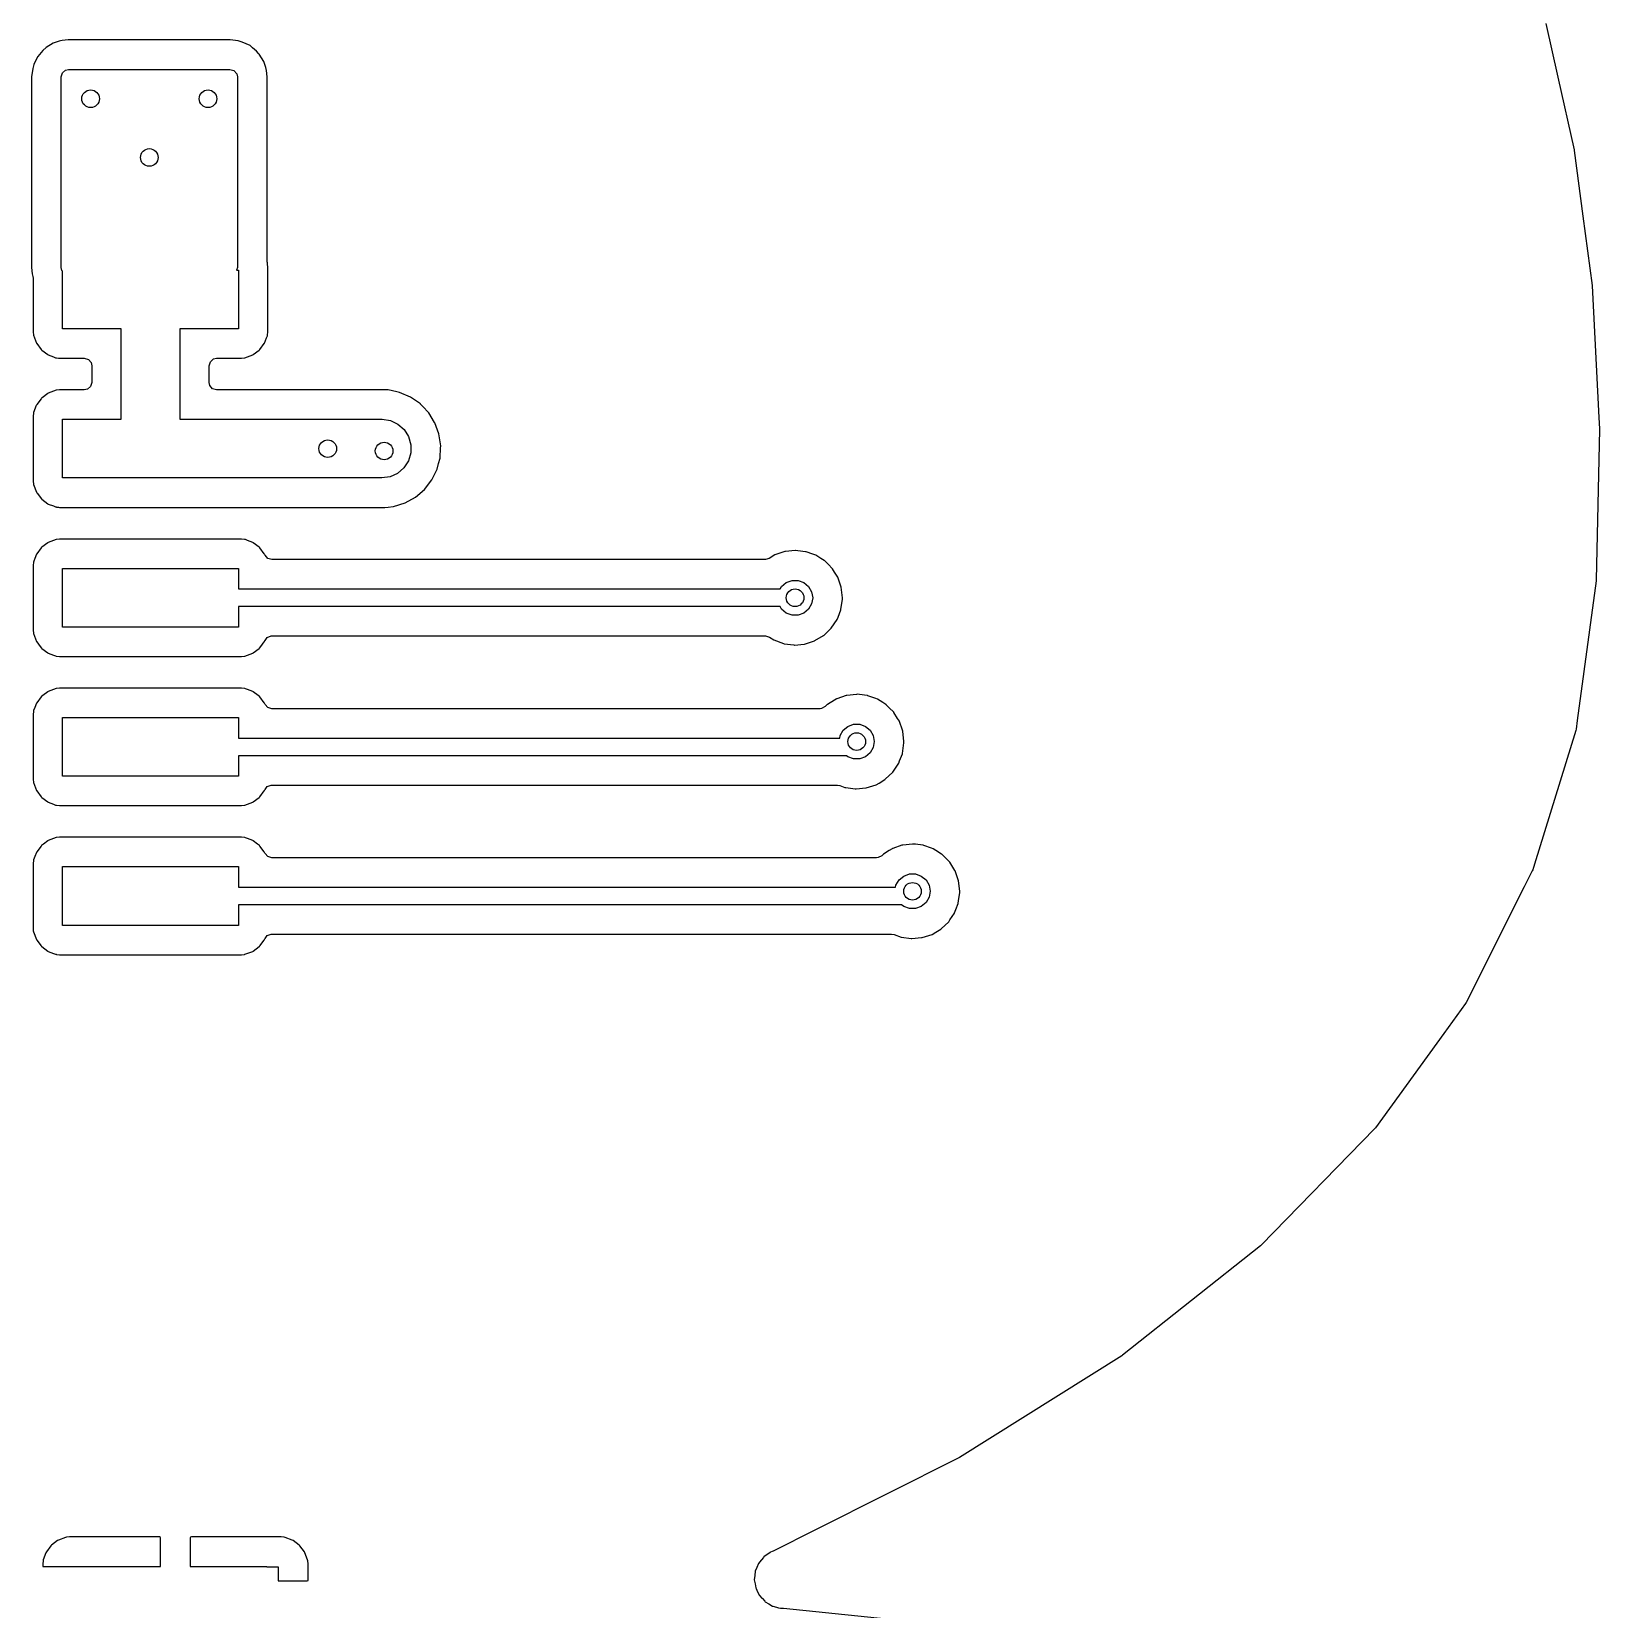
# Model space of a CAD drawing. Extents: x -3.92 to 3.92, y 0.02 to 7.83.
# Drawn here: x 1.358 to 2.409, y 5.857 to 6.915 of the extents above; entities that cross this region are included whole.
import ezdxf

# ---------------------------------------------------------------- set-up
doc = ezdxf.new("R2010")
doc.units = 0
doc.header["$MEASUREMENT"] = 0
doc.layers.add('BLACK', color=7, linetype='CONTINUOUS')

msp = doc.modelspace()

# ---------------------------------------------------------------- linework, layer by layer
at = {"layer": 'BLACK', "linetype": 'CONTINUOUS'}
for p, q in [((2.37345, 6.92061), (2.3815, 6.88463)), ((1.36559, 6.90239), (1.36223, 6.89851)), ((1.36571, 6.90253), (1.36559, 6.90239)), ((1.36782, 6.90436), (1.36571, 6.90253)), ((1.37259, 6.90742), (1.36782, 6.90436)), ((1.37662, 6.90876), (1.37259, 6.90742)), ((1.37757, 6.90897), (1.37662, 6.90876)), ((1.37855, 6.90918), (1.37757, 6.90897)), ((1.37868, 6.90921), (1.37855, 6.90918)), ((1.37855, 6.90918), (1.37855, 6.90918)), ((1.38268, 6.90964), (1.37868, 6.90921)), ((1.38278, 6.90965), (1.38268, 6.90964)), ((1.38291, 6.90967), (1.38278, 6.90965)), ((1.38278, 6.90965), (1.38278, 6.90965)), ((1.4911, 6.90967), (1.38291, 6.90967)), ((1.49128, 6.90964), (1.4911, 6.90967)), ((1.49653, 6.90888), (1.49128, 6.90964)), ((1.49128, 6.90964), (1.49128, 6.90964)), ((1.49671, 6.90886), (1.49653, 6.90888)), ((1.49653, 6.90888), (1.49653, 6.90888)), ((1.49939, 6.90807), (1.49671, 6.90886)), ((1.50454, 6.90572), (1.49939, 6.90807)), ((1.50481, 6.90549), (1.50454, 6.90572)), ((1.50625, 6.90424), (1.50481, 6.90549)), ((1.50481, 6.90549), (1.50481, 6.90549)), ((1.50882, 6.90201), (1.50625, 6.90424)), ((1.50894, 6.90188), (1.50882, 6.90201)), ((1.51023, 6.90039), (1.50894, 6.90188)), ((1.51066, 6.8999), (1.51023, 6.90039)), ((1.51372, 6.89513), (1.51066, 6.8999)), ((1.35866, 6.88903), (1.35805, 6.8848)), ((1.35883, 6.89024), (1.35866, 6.88903)), ((1.35886, 6.89041), (1.35883, 6.89024)), ((1.35883, 6.89024), (1.35883, 6.89024)), ((1.35964, 6.89309), (1.35886, 6.89041)), ((1.362, 6.89824), (1.35964, 6.89309)), ((1.36223, 6.89851), (1.362, 6.89824)), ((1.36223, 6.89851), (1.36223, 6.89851)), ((1.37874, 6.88749), (1.38085, 6.88932)), ((1.38085, 6.88932), (1.38291, 6.88976)), ((1.38291, 6.88976), (1.4911, 6.88976)), ((1.4911, 6.88976), (1.49378, 6.88898)), ((1.49378, 6.88898), (1.49561, 6.88686)), ((1.51506, 6.89109), (1.51372, 6.89513)), ((1.51551, 6.88903), (1.51506, 6.89109)), ((1.51596, 6.8848), (1.51551, 6.88903)), ((1.35805, 6.8848), (1.35805, 6.75693)), ((1.37795, 6.8848), (1.37874, 6.88749)), ((1.37795, 6.75693), (1.37795, 6.8848)), ((1.49561, 6.88686), (1.49606, 6.8848)), ((1.49606, 6.8848), (1.49606, 6.75693)), ((1.51596, 6.76117), (1.51596, 6.8848)), ((2.3815, 6.88463), (2.39244, 6.83573)), ((2.39244, 6.83573), (2.39252, 6.8353)), ((2.39252, 6.8353), (2.39834, 6.79142)), ((2.39834, 6.79142), (2.4045, 6.74493)), ((1.35805, 6.75693), (1.35851, 6.7527)), ((1.35851, 6.7527), (1.35853, 6.75257)), ((1.35853, 6.75257), (1.35853, 6.75257)), ((1.35853, 6.75257), (1.35892, 6.75079)), ((1.3784, 6.75487), (1.37795, 6.75693)), ((1.37874, 6.75448), (1.3784, 6.75487)), ((1.37874, 6.71575), (1.37874, 6.75448)), ((1.49606, 6.75693), (1.49553, 6.75512)), ((1.49553, 6.75512), (1.49685, 6.75512)), ((1.49685, 6.75512), (1.49685, 6.71575)), ((1.51618, 6.76), (1.51596, 6.76117)), ((1.51611, 6.75999), (1.51618, 6.76)), ((1.51618, 6.75968), (1.51611, 6.75999)), ((1.51629, 6.75939), (1.51618, 6.75968)), ((1.51656, 6.75698), (1.51629, 6.75939)), ((1.51656, 6.71388), (1.51656, 6.75698)), ((1.35892, 6.75079), (1.35904, 6.74973)), ((1.35904, 6.74973), (1.35904, 6.71388)), ((2.4045, 6.74493), (2.40454, 6.74453)), ((2.40454, 6.74453), (2.40907, 6.65634)), ((1.35904, 6.71388), (1.3593, 6.71147)), ((1.3593, 6.71147), (1.36128, 6.70619)), ((1.41811, 6.71575), (1.37874, 6.71575)), ((1.41811, 6.65512), (1.41811, 6.71575)), ((1.49685, 6.71575), (1.45748, 6.71575)), ((1.45748, 6.71575), (1.45748, 6.65512)), ((1.51431, 6.70619), (1.51563, 6.70971)), ((1.51563, 6.70971), (1.51618, 6.71118)), ((1.51618, 6.71118), (1.51629, 6.71147)), ((1.51618, 6.71118), (1.51618, 6.71118)), ((1.51629, 6.71147), (1.51656, 6.71388)), ((1.36128, 6.70619), (1.36149, 6.70591)), ((1.36149, 6.70591), (1.36149, 6.70591)), ((1.36149, 6.70591), (1.36445, 6.70195)), ((1.36445, 6.70195), (1.36466, 6.70167)), ((1.36466, 6.70167), (1.36495, 6.70146)), ((1.36495, 6.70146), (1.3689, 6.6985)), ((1.3689, 6.6985), (1.3689, 6.6985)), ((1.3689, 6.6985), (1.36918, 6.69829)), ((1.36918, 6.69829), (1.3727, 6.69697)), ((1.50113, 6.69631), (1.50641, 6.69829)), ((1.50641, 6.69829), (1.50669, 6.6985)), ((1.50669, 6.6985), (1.51064, 6.70146)), ((1.50669, 6.6985), (1.50669, 6.6985)), ((1.51064, 6.70146), (1.51093, 6.70167)), ((1.51093, 6.70167), (1.51114, 6.70195)), ((1.51114, 6.70195), (1.5141, 6.70591)), ((1.5141, 6.70591), (1.51431, 6.70619)), ((1.5141, 6.70591), (1.5141, 6.70591)), ((1.3727, 6.69697), (1.37417, 6.69641)), ((1.37417, 6.69641), (1.37417, 6.69641)), ((1.37417, 6.69641), (1.37447, 6.69631)), ((1.37447, 6.69631), (1.37477, 6.69627)), ((1.37477, 6.69627), (1.37477, 6.69627)), ((1.37477, 6.69627), (1.37614, 6.69612)), ((1.37614, 6.69612), (1.37687, 6.69604)), ((1.37687, 6.69604), (1.39344, 6.69604)), ((1.39344, 6.69604), (1.39613, 6.69526)), ((1.39613, 6.69526), (1.39796, 6.69314)), ((1.39796, 6.69314), (1.39841, 6.69108)), ((1.39841, 6.69108), (1.39841, 6.67978)), ((1.47719, 6.69108), (1.47797, 6.69376)), ((1.47719, 6.67978), (1.47719, 6.69108)), ((1.47797, 6.69376), (1.48008, 6.6956)), ((1.48008, 6.6956), (1.48215, 6.69604)), ((1.48215, 6.69604), (1.49872, 6.69604)), ((1.49872, 6.69604), (1.49885, 6.69606)), ((1.49885, 6.69606), (1.50082, 6.69627)), ((1.49885, 6.69606), (1.49885, 6.69606)), ((1.50082, 6.69627), (1.50113, 6.69631)), ((1.50082, 6.69627), (1.50082, 6.69627)), ((1.39762, 6.6771), (1.39551, 6.67527)), ((1.39841, 6.67978), (1.39762, 6.6771)), ((1.47763, 6.67772), (1.47719, 6.67978)), ((1.47946, 6.67561), (1.47763, 6.67772)), ((1.36445, 6.66891), (1.36149, 6.66496)), ((1.36466, 6.66919), (1.36445, 6.66891)), ((1.36523, 6.66962), (1.36466, 6.66919)), ((1.3689, 6.67237), (1.36523, 6.66962)), ((1.36918, 6.67258), (1.3689, 6.67237)), ((1.3689, 6.67237), (1.3689, 6.67237)), ((1.37447, 6.67456), (1.36918, 6.67258)), ((1.37477, 6.67459), (1.37447, 6.67456)), ((1.37674, 6.67481), (1.37477, 6.67459)), ((1.37477, 6.67459), (1.37477, 6.67459)), ((1.37687, 6.67482), (1.37674, 6.67481)), ((1.37674, 6.67481), (1.37674, 6.67481)), ((1.39344, 6.67482), (1.37687, 6.67482)), ((1.39551, 6.67527), (1.39344, 6.67482)), ((1.48215, 6.67482), (1.47946, 6.67561)), ((1.59679, 6.67482), (1.48215, 6.67482)), ((1.59685, 6.67482), (1.59679, 6.67482)), ((1.59686, 6.67482), (1.59685, 6.67482)), ((1.59705, 6.67481), (1.59686, 6.67482)), ((1.59686, 6.67482), (1.59686, 6.67482)), ((1.59724, 6.67477), (1.59705, 6.67481)), ((1.60307, 6.67355), (1.59724, 6.67477)), ((1.59724, 6.67477), (1.59724, 6.67477)), ((1.60489, 6.67317), (1.60307, 6.67355)), ((1.61223, 6.66999), (1.60489, 6.67317)), ((1.61878, 6.6654), (1.61223, 6.66999)), ((1.3593, 6.65939), (1.35904, 6.65698)), ((1.35904, 6.65698), (1.35904, 6.61388)), ((1.35943, 6.65975), (1.3593, 6.65939)), ((1.36115, 6.66435), (1.35943, 6.65975)), ((1.36128, 6.66468), (1.36115, 6.66435)), ((1.36149, 6.66496), (1.36128, 6.66468)), ((1.36149, 6.66496), (1.36149, 6.66496)), ((1.61896, 6.66522), (1.61878, 6.6654)), ((1.6205, 6.66359), (1.61896, 6.66522)), ((1.61896, 6.66522), (1.61896, 6.66522)), ((1.62428, 6.65959), (1.6205, 6.66359)), ((1.62441, 6.65938), (1.62428, 6.65959)), ((1.62837, 6.653), (1.62441, 6.65938)), ((1.62441, 6.65938), (1.62441, 6.65938)), ((2.40907, 6.65634), (2.40947, 6.64864)), ((1.37874, 6.61575), (1.37874, 6.65512)), ((1.37874, 6.65512), (1.41811, 6.65512)), ((1.45748, 6.65512), (1.59291, 6.65512)), ((1.59291, 6.65512), (1.59315, 6.65512)), ((1.59315, 6.65512), (1.59867, 6.65426)), ((1.59867, 6.65426), (1.60372, 6.65189)), ((1.60372, 6.65189), (1.6079, 6.64819)), ((1.6079, 6.64819), (1.61088, 6.64347)), ((1.6285, 6.65279), (1.62837, 6.653)), ((1.63126, 6.64528), (1.6285, 6.65279)), ((1.63246, 6.63737), (1.63126, 6.64528)), ((2.40948, 6.64828), (2.40732, 6.54745)), ((2.40947, 6.64864), (2.40948, 6.64828)), ((1.61088, 6.64347), (1.61242, 6.6381)), ((1.61242, 6.6381), (1.61238, 6.63252)), ((1.63204, 6.62938), (1.63239, 6.63601)), ((1.63239, 6.63601), (1.63245, 6.63712)), ((1.63245, 6.63712), (1.63246, 6.63737)), ((1.63245, 6.63712), (1.63245, 6.63712)), ((1.61078, 6.62718), (1.60775, 6.62249)), ((1.61238, 6.63252), (1.61078, 6.62718)), ((1.63002, 6.62163), (1.631, 6.62537)), ((1.631, 6.62537), (1.63198, 6.62913)), ((1.63198, 6.62913), (1.63204, 6.62938)), ((1.63198, 6.62913), (1.63198, 6.62913)), ((1.35904, 6.61388), (1.3593, 6.61147)), ((1.59291, 6.61575), (1.37874, 6.61575)), ((1.59844, 6.61654), (1.59291, 6.61575)), ((1.60352, 6.61885), (1.59844, 6.61654)), ((1.60775, 6.62249), (1.60352, 6.61885)), ((1.62159, 6.60813), (1.62649, 6.61445)), ((1.62649, 6.61445), (1.63002, 6.62163)), ((1.3593, 6.61147), (1.36128, 6.60619)), ((1.36128, 6.60619), (1.36149, 6.60591)), ((1.36149, 6.60591), (1.36149, 6.60591)), ((1.36149, 6.60591), (1.36179, 6.60551)), ((1.36179, 6.60551), (1.36466, 6.60167)), ((1.60851, 6.59904), (1.61551, 6.60292)), ((1.61551, 6.60292), (1.62159, 6.60813)), ((1.36466, 6.60167), (1.36495, 6.60146)), ((1.36495, 6.60146), (1.3689, 6.5985)), ((1.3689, 6.5985), (1.3689, 6.5985)), ((1.3689, 6.5985), (1.36918, 6.59829)), ((1.36918, 6.59829), (1.3727, 6.59697)), ((1.3727, 6.59697), (1.37417, 6.59641)), ((1.37417, 6.59641), (1.37417, 6.59641)), ((1.37417, 6.59641), (1.37447, 6.59631)), ((1.37447, 6.59631), (1.37477, 6.59627)), ((1.37477, 6.59627), (1.37477, 6.59627)), ((1.37477, 6.59627), (1.37614, 6.59612)), ((1.37614, 6.59612), (1.37687, 6.59604)), ((1.37687, 6.59604), (1.43663, 6.59604)), ((1.43663, 6.59604), (1.43689, 6.59604)), ((1.43689, 6.59604), (1.43948, 6.5959)), ((1.43948, 6.5959), (1.43948, 6.5959)), ((1.43948, 6.5959), (1.43973, 6.59589)), ((1.43973, 6.59589), (1.43998, 6.59593)), ((1.43998, 6.59593), (1.44023, 6.59596)), ((1.43998, 6.59593), (1.43998, 6.59593)), ((1.44023, 6.59596), (1.44039, 6.59599)), ((1.44039, 6.59599), (1.44113, 6.59604)), ((1.44113, 6.59604), (1.59491, 6.59604)), ((1.59491, 6.59604), (1.59726, 6.59628)), ((1.59726, 6.59628), (1.60062, 6.59662)), ((1.60062, 6.59662), (1.60087, 6.59665)), ((1.60062, 6.59662), (1.60062, 6.59662)), ((1.60087, 6.59665), (1.60851, 6.59904)), ((1.3689, 6.57237), (1.36495, 6.56941)), ((1.36918, 6.57258), (1.3689, 6.57237)), ((1.3689, 6.57237), (1.3689, 6.57237)), ((1.37447, 6.57456), (1.36918, 6.57258)), ((1.37477, 6.57459), (1.37447, 6.57456)), ((1.37674, 6.57481), (1.37477, 6.57459)), ((1.37477, 6.57459), (1.37477, 6.57459)), ((1.37687, 6.57482), (1.37674, 6.57481)), ((1.37674, 6.57481), (1.37674, 6.57481)), ((1.4378, 6.57482), (1.37687, 6.57482)), ((1.49872, 6.57482), (1.4378, 6.57482)), ((1.49885, 6.57481), (1.49872, 6.57482)), ((1.50082, 6.57459), (1.49885, 6.57481)), ((1.49885, 6.57481), (1.49885, 6.57481)), ((1.50113, 6.57456), (1.50082, 6.57459)), ((1.50082, 6.57459), (1.50082, 6.57459)), ((1.50142, 6.57445), (1.50113, 6.57456)), ((1.50289, 6.5739), (1.50142, 6.57445)), ((1.50142, 6.57445), (1.50142, 6.57445)), ((1.50641, 6.57258), (1.50289, 6.5739)), ((1.50669, 6.57237), (1.50641, 6.57258)), ((1.51064, 6.56941), (1.50669, 6.57237)), ((1.50669, 6.57237), (1.50669, 6.57237)), ((1.36021, 6.56183), (1.35951, 6.55995)), ((1.36128, 6.56468), (1.36021, 6.56183)), ((1.36149, 6.56496), (1.36128, 6.56468)), ((1.36445, 6.56891), (1.36149, 6.56496)), ((1.36149, 6.56496), (1.36149, 6.56496)), ((1.36466, 6.56919), (1.36445, 6.56891)), ((1.36495, 6.56941), (1.36466, 6.56919)), ((1.51093, 6.56919), (1.51064, 6.56941)), ((1.51114, 6.56891), (1.51093, 6.56919)), ((1.5141, 6.56496), (1.51114, 6.56891)), ((1.51431, 6.56468), (1.5141, 6.56496)), ((1.5141, 6.56496), (1.5141, 6.56496)), ((1.51447, 6.56426), (1.51431, 6.56468)), ((1.5146, 6.56394), (1.51447, 6.56426)), ((1.51643, 6.56183), (1.5146, 6.56394)), ((1.51911, 6.56104), (1.51643, 6.56183)), ((1.85015, 6.56104), (1.51911, 6.56104)), ((1.85275, 6.56178), (1.85015, 6.56104)), ((1.85658, 6.56413), (1.85275, 6.56178)), ((1.86327, 6.56641), (1.85658, 6.56413)), ((1.86354, 6.56644), (1.86327, 6.56641)), ((1.87002, 6.56712), (1.86354, 6.56644)), ((1.86354, 6.56644), (1.86354, 6.56644)), ((1.8703, 6.56715), (1.87002, 6.56712)), ((1.87002, 6.56712), (1.87002, 6.56712)), ((1.87201, 6.56694), (1.8703, 6.56715)), ((1.87705, 6.56634), (1.87201, 6.56694)), ((1.87732, 6.56631), (1.87705, 6.56634)), ((1.87705, 6.56634), (1.87705, 6.56634)), ((1.87758, 6.56622), (1.87732, 6.56631)), ((1.8819, 6.56468), (1.87758, 6.56622)), ((1.87758, 6.56622), (1.87758, 6.56622)), ((1.88398, 6.56394), (1.8819, 6.56468)), ((1.88738, 6.56178), (1.88398, 6.56394)), ((1.88968, 6.56032), (1.88738, 6.56178)), ((1.3593, 6.55939), (1.35904, 6.55698)), ((1.35904, 6.55698), (1.35904, 6.51388)), ((1.35951, 6.55995), (1.3593, 6.55939)), ((1.37874, 6.51575), (1.37874, 6.55512)), ((1.37874, 6.55512), (1.49685, 6.55512)), ((1.49685, 6.55512), (1.49685, 6.54134)), ((1.88995, 6.56015), (1.88968, 6.56032)), ((1.89015, 6.55995), (1.88995, 6.56015)), ((1.89243, 6.55765), (1.89015, 6.55995)), ((1.89015, 6.55995), (1.89015, 6.55995)), ((1.89493, 6.55513), (1.89243, 6.55765)), ((1.89508, 6.5549), (1.89493, 6.55513)), ((1.89646, 6.55269), (1.89508, 6.5549)), ((1.89868, 6.54914), (1.89646, 6.55269)), ((1.49685, 6.54134), (1.86006, 6.54134)), ((1.86006, 6.54134), (1.86103, 6.54303)), ((1.86103, 6.54303), (1.86417, 6.54566)), ((1.86417, 6.54566), (1.86803, 6.54706)), ((1.86803, 6.54706), (1.87213, 6.54706)), ((1.87213, 6.54706), (1.87598, 6.54566)), ((1.87598, 6.54566), (1.87913, 6.54303)), ((1.87913, 6.54303), (1.88118, 6.53947)), ((1.88118, 6.53947), (1.88189, 6.53543)), ((1.90101, 6.54246), (1.89868, 6.54914)), ((1.90179, 6.53543), (1.90101, 6.54246)), ((2.40728, 6.54689), (2.39462, 6.45311)), ((2.40732, 6.54745), (2.40728, 6.54689)), ((1.86006, 6.52953), (1.49685, 6.52953)), ((1.49685, 6.52953), (1.49685, 6.51575)), ((1.86103, 6.52784), (1.86006, 6.52953)), ((1.88118, 6.53139), (1.87913, 6.52784)), ((1.88189, 6.53543), (1.88118, 6.53139)), ((1.9008, 6.52755), (1.90178, 6.53455)), ((1.90178, 6.53455), (1.90179, 6.53543)), ((1.86417, 6.5252), (1.86103, 6.52784)), ((1.86803, 6.5238), (1.86417, 6.5252)), ((1.87213, 6.5238), (1.86803, 6.5238)), ((1.87598, 6.5252), (1.87213, 6.5238)), ((1.87913, 6.52784), (1.87598, 6.5252)), ((1.89437, 6.51505), (1.89829, 6.52094)), ((1.89829, 6.52094), (1.89886, 6.52246)), ((1.89886, 6.52246), (1.9007, 6.52729)), ((1.9007, 6.52729), (1.9008, 6.52755)), ((1.9007, 6.52729), (1.9007, 6.52729)), ((1.35904, 6.51388), (1.3593, 6.51147)), ((1.3593, 6.51147), (1.36128, 6.50619)), ((1.49685, 6.51575), (1.37874, 6.51575)), ((1.51463, 6.50682), (1.51615, 6.50884)), ((1.51615, 6.50884), (1.51877, 6.50981)), ((1.51877, 6.50981), (1.51911, 6.50982)), ((1.51911, 6.50982), (1.85018, 6.50982)), ((1.85018, 6.50982), (1.85289, 6.50901)), ((1.85289, 6.50901), (1.85578, 6.50712)), ((1.88342, 6.50669), (1.88902, 6.51003)), ((1.88902, 6.51003), (1.88925, 6.51017)), ((1.88902, 6.51003), (1.88902, 6.51003)), ((1.88925, 6.51017), (1.89437, 6.51505)), ((1.36128, 6.50619), (1.36149, 6.50591)), ((1.36149, 6.50591), (1.36149, 6.50591)), ((1.36149, 6.50591), (1.36378, 6.50285)), ((1.36378, 6.50285), (1.36466, 6.50167)), ((1.36466, 6.50167), (1.36495, 6.50146)), ((1.36495, 6.50146), (1.3689, 6.4985)), ((1.3689, 6.4985), (1.3689, 6.4985)), ((1.3689, 6.4985), (1.36918, 6.49829)), ((1.36918, 6.49829), (1.3727, 6.49697)), ((1.50113, 6.49631), (1.50641, 6.49829)), ((1.50641, 6.49829), (1.50669, 6.4985)), ((1.50669, 6.4985), (1.51064, 6.50146)), ((1.50669, 6.4985), (1.50669, 6.4985)), ((1.51064, 6.50146), (1.51093, 6.50167)), ((1.51093, 6.50167), (1.51181, 6.50285)), ((1.51181, 6.50285), (1.5141, 6.50591)), ((1.5141, 6.50591), (1.51431, 6.50619)), ((1.5141, 6.50591), (1.5141, 6.50591)), ((1.51431, 6.50619), (1.51447, 6.5066)), ((1.51447, 6.5066), (1.51452, 6.50668)), ((1.51452, 6.50668), (1.51461, 6.50683)), ((1.51461, 6.50683), (1.51463, 6.50682)), ((1.85578, 6.50712), (1.86241, 6.50466)), ((1.86241, 6.50466), (1.86268, 6.50462)), ((1.86268, 6.50462), (1.86268, 6.50462)), ((1.86268, 6.50462), (1.86914, 6.50376)), ((1.86914, 6.50376), (1.86914, 6.50376)), ((1.86914, 6.50376), (1.86941, 6.50372)), ((1.86941, 6.50372), (1.86969, 6.50375)), ((1.86969, 6.50375), (1.87618, 6.50434)), ((1.86969, 6.50375), (1.86969, 6.50375)), ((1.87618, 6.50434), (1.87646, 6.50437)), ((1.87618, 6.50434), (1.87618, 6.50434)), ((1.87646, 6.50437), (1.88318, 6.50655)), ((1.88318, 6.50655), (1.88342, 6.50669)), ((1.3727, 6.49697), (1.37417, 6.49641)), ((1.37417, 6.49641), (1.37417, 6.49641)), ((1.37417, 6.49641), (1.37447, 6.49631)), ((1.37447, 6.49631), (1.37477, 6.49627)), ((1.37477, 6.49627), (1.37477, 6.49627)), ((1.37477, 6.49627), (1.37674, 6.49606)), ((1.37674, 6.49606), (1.37687, 6.49604)), ((1.37687, 6.49604), (1.43779, 6.49604)), ((1.43779, 6.49604), (1.49872, 6.49604)), ((1.49872, 6.49604), (1.49885, 6.49606)), ((1.49885, 6.49606), (1.50082, 6.49627)), ((1.49885, 6.49606), (1.49885, 6.49606)), ((1.50082, 6.49627), (1.50113, 6.49631)), ((1.50082, 6.49627), (1.50082, 6.49627)), ((1.36445, 6.46891), (1.36149, 6.46496)), ((1.36466, 6.46919), (1.36445, 6.46891)), ((1.36552, 6.46983), (1.36466, 6.46919)), ((1.3689, 6.47237), (1.36552, 6.46983)), ((1.36918, 6.47258), (1.3689, 6.47237)), ((1.3689, 6.47237), (1.3689, 6.47237)), ((1.37447, 6.47456), (1.36918, 6.47258)), ((1.37477, 6.47459), (1.37447, 6.47456)), ((1.37674, 6.47481), (1.37477, 6.47459)), ((1.37477, 6.47459), (1.37477, 6.47459)), ((1.37687, 6.47482), (1.37674, 6.47481)), ((1.37674, 6.47481), (1.37674, 6.47481)), ((1.4378, 6.47482), (1.37687, 6.47482)), ((1.49872, 6.47482), (1.4378, 6.47482)), ((1.49885, 6.47481), (1.49872, 6.47482)), ((1.50082, 6.47459), (1.49885, 6.47481)), ((1.49885, 6.47481), (1.49885, 6.47481)), ((1.50113, 6.47456), (1.50082, 6.47459)), ((1.50082, 6.47459), (1.50082, 6.47459)), ((1.50142, 6.47445), (1.50113, 6.47456)), ((1.50289, 6.4739), (1.50142, 6.47445)), ((1.50142, 6.47445), (1.50142, 6.47445)), ((1.50641, 6.47258), (1.50289, 6.4739)), ((1.50669, 6.47237), (1.50641, 6.47258)), ((1.51007, 6.46983), (1.50669, 6.47237)), ((1.50669, 6.47237), (1.50669, 6.47237)), ((1.51093, 6.46919), (1.51007, 6.46983)), ((1.51114, 6.46891), (1.51093, 6.46919)), ((1.5141, 6.46496), (1.51114, 6.46891)), ((1.89648, 6.46678), (1.89187, 6.46395)), ((1.89766, 6.46751), (1.89648, 6.46678)), ((1.89789, 6.46765), (1.89766, 6.46751)), ((1.89766, 6.46751), (1.89766, 6.46751)), ((1.89816, 6.46774), (1.89789, 6.46765)), ((1.90433, 6.46984), (1.89816, 6.46774)), ((1.89816, 6.46774), (1.89816, 6.46774)), ((1.90459, 6.46993), (1.90433, 6.46984)), ((1.90486, 6.46996), (1.90459, 6.46993)), ((1.91134, 6.47064), (1.90486, 6.46996)), ((1.90486, 6.46996), (1.90486, 6.46996)), ((1.91162, 6.47067), (1.91134, 6.47064)), ((1.91134, 6.47064), (1.91134, 6.47064)), ((1.91333, 6.47047), (1.91162, 6.47067)), ((1.91837, 6.46987), (1.91333, 6.47047)), ((1.91864, 6.46983), (1.91837, 6.46987)), ((1.91837, 6.46987), (1.91837, 6.46987)), ((1.9189, 6.46974), (1.91864, 6.46983)), ((1.92413, 6.46788), (1.9189, 6.46974)), ((1.9189, 6.46974), (1.9189, 6.46974)), ((1.9253, 6.46746), (1.92413, 6.46788)), ((1.92899, 6.46512), (1.9253, 6.46746)), ((1.3593, 6.45939), (1.35904, 6.45698)), ((1.35904, 6.45698), (1.35904, 6.41388)), ((1.35942, 6.45972), (1.3593, 6.45939)), ((1.36022, 6.46185), (1.35942, 6.45972)), ((1.36128, 6.46468), (1.36022, 6.46185)), ((1.36149, 6.46496), (1.36128, 6.46468)), ((1.36149, 6.46496), (1.36149, 6.46496)), ((1.37874, 6.41575), (1.37874, 6.45512)), ((1.37874, 6.45512), (1.49685, 6.45512)), ((1.49685, 6.45512), (1.49685, 6.44134)), ((1.51431, 6.46468), (1.5141, 6.46496)), ((1.5141, 6.46496), (1.5141, 6.46496)), ((1.51447, 6.46426), (1.51431, 6.46468)), ((1.5146, 6.46394), (1.51447, 6.46426)), ((1.51643, 6.46183), (1.5146, 6.46394)), ((1.51911, 6.46104), (1.51643, 6.46183)), ((1.88688, 6.46104), (1.51911, 6.46104)), ((1.88788, 6.46115), (1.88688, 6.46104)), ((1.89035, 6.46246), (1.88788, 6.46115)), ((1.89167, 6.46376), (1.89035, 6.46246)), ((1.89187, 6.46395), (1.89167, 6.46376)), ((1.89167, 6.46376), (1.89167, 6.46376)), ((1.93084, 6.46395), (1.92899, 6.46512)), ((1.93127, 6.46367), (1.93084, 6.46395)), ((1.93147, 6.46348), (1.93127, 6.46367)), ((1.93326, 6.46167), (1.93147, 6.46348)), ((1.93147, 6.46348), (1.93147, 6.46348)), ((1.93625, 6.45866), (1.93326, 6.46167)), ((1.9364, 6.45842), (1.93625, 6.45866)), ((1.93882, 6.45455), (1.9364, 6.45842)), ((1.9003, 6.443), (1.90235, 6.44655)), ((1.90235, 6.44655), (1.90549, 6.44919)), ((1.90549, 6.44919), (1.90935, 6.45059)), ((1.90935, 6.45059), (1.91345, 6.45059)), ((1.91345, 6.45059), (1.9173, 6.44919)), ((1.9173, 6.44919), (1.92045, 6.44655)), ((1.92045, 6.44655), (1.9225, 6.443)), ((1.94, 6.45266), (1.93882, 6.45455)), ((1.94009, 6.4524), (1.94, 6.45266)), ((1.94209, 6.44665), (1.94009, 6.4524)), ((1.94233, 6.44598), (1.94209, 6.44665)), ((1.94311, 6.43896), (1.94233, 6.44598)), ((2.39365, 6.44649), (2.36594, 6.35674)), ((2.39383, 6.44729), (2.39365, 6.44649)), ((2.39462, 6.45311), (2.39383, 6.44729)), ((1.49685, 6.44134), (1.90001, 6.44134)), ((1.90001, 6.44134), (1.9003, 6.443)), ((1.9225, 6.43492), (1.92045, 6.43137)), ((1.9225, 6.443), (1.92321, 6.43896)), ((1.92321, 6.43896), (1.9225, 6.43492)), ((1.94212, 6.43107), (1.9431, 6.43807)), ((1.9431, 6.43807), (1.94311, 6.43896)), ((1.90454, 6.42953), (1.49685, 6.42953)), ((1.49685, 6.42953), (1.49685, 6.41575)), ((1.90549, 6.42873), (1.90454, 6.42953)), ((1.90935, 6.42733), (1.90549, 6.42873)), ((1.91345, 6.42733), (1.90935, 6.42733)), ((1.9173, 6.42873), (1.91345, 6.42733)), ((1.92045, 6.43137), (1.9173, 6.42873)), ((1.93569, 6.41857), (1.93961, 6.42446)), ((1.93961, 6.42446), (1.94018, 6.42598)), ((1.94018, 6.42598), (1.94202, 6.43081)), ((1.94202, 6.43081), (1.94212, 6.43107)), ((1.94202, 6.43081), (1.94202, 6.43081)), ((1.35904, 6.41388), (1.3593, 6.41147)), ((1.49685, 6.41575), (1.37874, 6.41575)), ((1.92636, 6.41118), (1.93034, 6.41355)), ((1.93034, 6.41355), (1.93057, 6.4137)), ((1.93034, 6.41355), (1.93034, 6.41355)), ((1.93057, 6.4137), (1.93569, 6.41857)), ((1.3593, 6.41147), (1.36128, 6.40619)), ((1.36128, 6.40619), (1.36149, 6.40591)), ((1.36149, 6.40591), (1.36149, 6.40591)), ((1.36149, 6.40591), (1.36445, 6.40195)), ((1.36445, 6.40195), (1.36466, 6.40167)), ((1.51093, 6.40167), (1.51114, 6.40195)), ((1.51114, 6.40195), (1.5141, 6.40591)), ((1.5141, 6.40591), (1.51431, 6.40619)), ((1.5141, 6.40591), (1.5141, 6.40591)), ((1.51431, 6.40619), (1.51447, 6.4066)), ((1.51447, 6.4066), (1.51452, 6.40668)), ((1.51452, 6.40668), (1.51461, 6.40683)), ((1.51461, 6.40683), (1.51463, 6.40682)), ((1.51463, 6.40682), (1.51615, 6.40884)), ((1.51615, 6.40884), (1.51877, 6.40981)), ((1.51877, 6.40981), (1.51911, 6.40982)), ((1.51911, 6.40982), (1.89843, 6.40982)), ((1.89843, 6.40982), (1.90016, 6.40951)), ((1.90016, 6.40951), (1.90347, 6.40828)), ((1.90347, 6.40828), (1.90347, 6.40828)), ((1.90347, 6.40828), (1.90373, 6.40818)), ((1.90373, 6.40818), (1.904, 6.40815)), ((1.904, 6.40815), (1.904, 6.40815)), ((1.904, 6.40815), (1.91046, 6.40729)), ((1.91046, 6.40729), (1.91046, 6.40729)), ((1.91046, 6.40729), (1.91073, 6.40725)), ((1.91073, 6.40725), (1.91101, 6.40727)), ((1.91101, 6.40727), (1.9175, 6.40786)), ((1.91101, 6.40727), (1.91101, 6.40727)), ((1.9175, 6.40786), (1.91778, 6.40789)), ((1.9175, 6.40786), (1.9175, 6.40786)), ((1.91778, 6.40789), (1.9245, 6.41007)), ((1.9245, 6.41007), (1.92636, 6.41118)), ((1.36466, 6.40167), (1.36495, 6.40146)), ((1.36495, 6.40146), (1.3689, 6.3985)), ((1.3689, 6.3985), (1.3689, 6.3985)), ((1.3689, 6.3985), (1.36918, 6.39829)), ((1.36918, 6.39829), (1.3727, 6.39697)), ((1.3727, 6.39697), (1.37417, 6.39641)), ((1.37417, 6.39641), (1.37417, 6.39641)), ((1.37417, 6.39641), (1.37447, 6.39631)), ((1.37447, 6.39631), (1.37477, 6.39627)), ((1.37477, 6.39627), (1.37477, 6.39627)), ((1.37477, 6.39627), (1.37674, 6.39606)), ((1.37674, 6.39606), (1.37687, 6.39604)), ((1.37687, 6.39604), (1.43779, 6.39604)), ((1.43779, 6.39604), (1.49872, 6.39604)), ((1.49872, 6.39604), (1.49885, 6.39606)), ((1.49885, 6.39606), (1.50082, 6.39627)), ((1.49885, 6.39606), (1.49885, 6.39606)), ((1.50082, 6.39627), (1.50113, 6.39631)), ((1.50082, 6.39627), (1.50082, 6.39627)), ((1.50113, 6.39631), (1.50641, 6.39829)), ((1.50641, 6.39829), (1.50669, 6.3985)), ((1.50669, 6.3985), (1.51064, 6.40146)), ((1.50669, 6.3985), (1.50669, 6.3985)), ((1.51064, 6.40146), (1.51093, 6.40167)), ((1.36609, 6.37026), (1.36466, 6.36919)), ((1.3689, 6.37237), (1.36609, 6.37026)), ((1.36918, 6.37258), (1.3689, 6.37237)), ((1.3689, 6.37237), (1.3689, 6.37237)), ((1.37447, 6.37456), (1.36918, 6.37258)), ((1.37477, 6.37459), (1.37447, 6.37456)), ((1.37674, 6.37481), (1.37477, 6.37459)), ((1.37477, 6.37459), (1.37477, 6.37459)), ((1.37687, 6.37482), (1.37674, 6.37481)), ((1.37674, 6.37481), (1.37674, 6.37481)), ((1.4378, 6.37482), (1.37687, 6.37482)), ((1.49872, 6.37482), (1.4378, 6.37482)), ((1.49885, 6.37481), (1.49872, 6.37482)), ((1.50082, 6.37459), (1.49885, 6.37481)), ((1.49885, 6.37481), (1.49885, 6.37481)), ((1.50113, 6.37456), (1.50082, 6.37459)), ((1.50082, 6.37459), (1.50082, 6.37459)), ((1.50142, 6.37445), (1.50113, 6.37456)), ((1.50289, 6.3739), (1.50142, 6.37445)), ((1.50142, 6.37445), (1.50142, 6.37445)), ((1.50641, 6.37258), (1.50289, 6.3739)), ((1.50669, 6.37237), (1.50641, 6.37258)), ((1.5095, 6.37026), (1.50669, 6.37237)), ((1.50669, 6.37237), (1.50669, 6.37237)), ((1.51093, 6.36919), (1.5095, 6.37026)), ((1.94876, 6.37027), (1.94228, 6.36959)), ((1.94904, 6.3703), (1.94876, 6.37027)), ((1.94876, 6.37027), (1.94876, 6.37027)), ((1.95076, 6.37009), (1.94904, 6.3703)), ((1.35944, 6.35978), (1.3593, 6.35939)), ((1.36021, 6.36183), (1.35944, 6.35978)), ((1.36128, 6.36468), (1.36021, 6.36183)), ((1.36149, 6.36496), (1.36128, 6.36468)), ((1.36445, 6.36891), (1.36149, 6.36496)), ((1.36149, 6.36496), (1.36149, 6.36496)), ((1.36466, 6.36919), (1.36445, 6.36891)), ((1.51114, 6.36891), (1.51093, 6.36919)), ((1.5141, 6.36496), (1.51114, 6.36891)), ((1.51431, 6.36468), (1.5141, 6.36496)), ((1.5141, 6.36496), (1.5141, 6.36496)), ((1.51447, 6.36426), (1.51431, 6.36468)), ((1.5146, 6.36394), (1.51447, 6.36426)), ((1.51643, 6.36183), (1.5146, 6.36394)), ((1.51911, 6.36104), (1.51643, 6.36183)), ((1.92468, 6.36104), (1.51911, 6.36104)), ((1.92569, 6.36115), (1.92468, 6.36104)), ((1.92815, 6.36246), (1.92569, 6.36115)), ((1.92881, 6.3631), (1.92815, 6.36246)), ((1.92929, 6.36357), (1.92881, 6.3631)), ((1.93321, 6.36599), (1.92929, 6.36357)), ((1.93508, 6.36713), (1.93321, 6.36599)), ((1.93532, 6.36728), (1.93508, 6.36713)), ((1.93508, 6.36713), (1.93508, 6.36713)), ((1.93558, 6.36737), (1.93532, 6.36728)), ((1.94175, 6.36947), (1.93558, 6.36737)), ((1.93558, 6.36737), (1.93558, 6.36737)), ((1.94201, 6.36956), (1.94175, 6.36947)), ((1.94228, 6.36959), (1.94201, 6.36956)), ((1.94228, 6.36959), (1.94228, 6.36959)), ((1.95579, 6.36949), (1.95076, 6.37009)), ((1.95606, 6.36946), (1.95579, 6.36949)), ((1.95579, 6.36949), (1.95579, 6.36949)), ((1.95632, 6.36937), (1.95606, 6.36946)), ((1.96155, 6.36751), (1.95632, 6.36937)), ((1.95632, 6.36937), (1.95632, 6.36937)), ((1.96272, 6.36709), (1.96155, 6.36751)), ((1.96446, 6.36599), (1.96272, 6.36709)), ((1.96826, 6.36357), (1.96446, 6.36599)), ((1.96869, 6.3633), (1.96826, 6.36357)), ((1.96889, 6.3631), (1.96869, 6.3633)), ((1.97092, 6.36106), (1.96889, 6.3631)), ((1.96889, 6.3631), (1.96889, 6.3631)), ((1.97367, 6.35828), (1.97092, 6.36106)), ((1.3593, 6.35939), (1.35904, 6.35698)), ((1.35904, 6.35698), (1.35904, 6.31388)), ((1.37874, 6.31575), (1.37874, 6.35512)), ((1.37874, 6.35512), (1.49685, 6.35512)), ((1.49685, 6.35512), (1.49685, 6.34134)), ((1.94291, 6.34881), (1.94677, 6.35021)), ((1.94677, 6.35021), (1.95087, 6.35021)), ((1.95087, 6.35021), (1.95472, 6.34881)), ((1.97382, 6.35805), (1.97367, 6.35828)), ((1.97727, 6.35252), (1.97382, 6.35805)), ((1.97742, 6.35229), (1.97727, 6.35252)), ((1.97975, 6.34561), (1.97742, 6.35229)), ((2.36447, 6.35222), (2.35911, 6.34159)), ((2.36478, 6.35298), (2.36447, 6.35222)), ((2.36594, 6.35674), (2.36478, 6.35298)), ((1.49685, 6.34134), (1.93749, 6.34134)), ((1.93749, 6.34134), (1.93772, 6.34262)), ((1.93772, 6.34262), (1.93977, 6.34617)), ((1.93977, 6.34617), (1.94291, 6.34881)), ((1.95472, 6.34881), (1.95787, 6.34617)), ((1.95787, 6.34617), (1.95992, 6.34262)), ((1.95992, 6.34262), (1.96063, 6.33858)), ((1.96063, 6.33858), (1.95992, 6.33454)), ((1.98053, 6.33858), (1.97975, 6.34561)), ((1.98052, 6.3377), (1.98053, 6.33858)), ((2.35911, 6.34159), (2.32001, 6.26396)), ((1.94151, 6.32953), (1.49685, 6.32953)), ((1.49685, 6.32953), (1.49685, 6.31575)), ((1.94291, 6.32835), (1.94151, 6.32953)), ((1.94677, 6.32695), (1.94291, 6.32835)), ((1.95472, 6.32835), (1.95087, 6.32695)), ((1.95787, 6.33099), (1.95472, 6.32835)), ((1.95992, 6.33454), (1.95787, 6.33099)), ((1.97789, 6.32636), (1.97944, 6.33044)), ((1.97944, 6.33044), (1.97954, 6.3307)), ((1.97944, 6.33044), (1.97944, 6.33044)), ((1.97954, 6.3307), (1.97998, 6.33383)), ((1.97998, 6.33383), (1.9805, 6.33754)), ((1.9805, 6.33754), (1.98052, 6.3377)), ((1.9805, 6.33754), (1.9805, 6.33754)), ((1.95087, 6.32695), (1.94677, 6.32695)), ((1.96799, 6.31332), (1.97311, 6.3182)), ((1.97311, 6.3182), (1.97387, 6.31934)), ((1.97387, 6.31934), (1.97687, 6.32385)), ((1.97687, 6.32385), (1.97703, 6.32409)), ((1.97703, 6.32409), (1.97789, 6.32636)), ((1.35904, 6.31388), (1.35905, 6.31375)), ((1.35905, 6.31375), (1.35905, 6.31375)), ((1.35905, 6.31375), (1.35924, 6.31204)), ((1.35924, 6.31204), (1.3593, 6.31147)), ((1.3593, 6.31147), (1.36128, 6.30619)), ((1.49685, 6.31575), (1.37874, 6.31575)), ((1.51447, 6.3066), (1.51452, 6.30668)), ((1.51452, 6.30668), (1.51461, 6.30683)), ((1.51461, 6.30683), (1.51463, 6.30682)), ((1.51463, 6.30682), (1.51615, 6.30884)), ((1.51615, 6.30884), (1.51877, 6.30981)), ((1.51877, 6.30981), (1.51911, 6.30982)), ((1.51911, 6.30982), (1.93484, 6.30982)), ((1.93484, 6.30982), (1.93657, 6.30951)), ((1.93657, 6.30951), (1.94115, 6.30781)), ((1.94115, 6.30781), (1.94142, 6.30777)), ((1.94142, 6.30777), (1.94142, 6.30777)), ((1.94142, 6.30777), (1.94788, 6.30691)), ((1.94788, 6.30691), (1.94788, 6.30691)), ((1.94788, 6.30691), (1.94815, 6.30687)), ((1.94815, 6.30687), (1.94843, 6.3069)), ((1.94843, 6.3069), (1.95492, 6.30749)), ((1.94843, 6.3069), (1.94843, 6.3069)), ((1.95492, 6.30749), (1.9552, 6.30752)), ((1.95492, 6.30749), (1.95492, 6.30749)), ((1.9552, 6.30752), (1.96192, 6.3097)), ((1.96192, 6.3097), (1.96441, 6.31118)), ((1.96441, 6.31118), (1.96776, 6.31318)), ((1.96776, 6.31318), (1.96799, 6.31332)), ((1.96776, 6.31318), (1.96776, 6.31318)), ((1.36128, 6.30619), (1.36149, 6.30591)), ((1.36149, 6.30591), (1.36149, 6.30591)), ((1.36149, 6.30591), (1.36445, 6.30195)), ((1.36445, 6.30195), (1.36466, 6.30167)), ((1.36466, 6.30167), (1.36495, 6.30146)), ((1.36495, 6.30146), (1.3689, 6.2985)), ((1.3689, 6.2985), (1.3689, 6.2985)), ((1.3689, 6.2985), (1.36918, 6.29829)), ((1.36918, 6.29829), (1.3727, 6.29697)), ((1.3727, 6.29697), (1.37417, 6.29641)), ((1.37417, 6.29641), (1.37417, 6.29641)), ((1.37417, 6.29641), (1.37447, 6.29631)), ((1.37447, 6.29631), (1.37477, 6.29627)), ((1.37477, 6.29627), (1.37477, 6.29627)), ((1.37477, 6.29627), (1.37674, 6.29606)), ((1.37674, 6.29606), (1.37687, 6.29604)), ((1.49872, 6.29604), (1.49885, 6.29606)), ((1.49885, 6.29606), (1.50082, 6.29627)), ((1.49885, 6.29606), (1.49885, 6.29606)), ((1.50082, 6.29627), (1.50113, 6.29631)), ((1.50082, 6.29627), (1.50082, 6.29627)), ((1.50113, 6.29631), (1.50641, 6.29829)), ((1.50641, 6.29829), (1.50669, 6.2985)), ((1.50669, 6.2985), (1.51064, 6.30146)), ((1.50669, 6.2985), (1.50669, 6.2985)), ((1.51064, 6.30146), (1.51093, 6.30167)), ((1.51093, 6.30167), (1.51114, 6.30195)), ((1.51114, 6.30195), (1.5141, 6.30591)), ((1.5141, 6.30591), (1.51431, 6.30619)), ((1.5141, 6.30591), (1.5141, 6.30591)), ((1.51431, 6.30619), (1.51447, 6.3066)), ((1.37687, 6.29604), (1.43779, 6.29604)), ((1.43779, 6.29604), (1.49872, 6.29604)), ((2.3196, 6.26329), (2.30507, 6.2432)), ((2.32001, 6.26396), (2.3196, 6.26329)), ((2.30507, 6.2432), (2.25936, 6.18005)), ((2.25936, 6.18005), (2.25889, 6.1795)), ((2.25889, 6.1795), (2.18262, 6.10121)), ((2.18215, 6.10078), (2.08964, 6.02747)), ((2.18262, 6.10121), (2.18215, 6.10078)), ((2.08919, 6.02715), (1.98032, 5.95891)), ((2.08964, 6.02747), (2.08919, 6.02715)), ((1.97991, 5.95868), (1.88377, 5.9103)), ((1.98032, 5.95891), (1.97991, 5.95868)), ((1.38089, 5.90527), (1.37614, 5.90349)), ((1.38149, 5.90541), (1.38089, 5.90527)), ((1.38349, 5.90563), (1.38149, 5.90541)), ((1.38376, 5.90564), (1.38349, 5.90563)), ((1.44398, 5.90564), (1.38376, 5.90564)), ((1.44428, 5.90558), (1.44398, 5.90564)), ((1.44434, 5.90553), (1.44428, 5.90558)), ((1.44452, 5.90493), (1.44434, 5.90553)), ((1.44452, 5.88583), (1.44452, 5.90493)), ((1.46458, 5.90541), (1.46452, 5.90511)), ((1.46452, 5.90511), (1.46452, 5.88583)), ((1.46463, 5.90547), (1.46458, 5.90541)), ((1.46523, 5.90564), (1.46463, 5.90547)), ((1.52527, 5.90564), (1.46523, 5.90564)), ((1.52554, 5.90563), (1.52527, 5.90564)), ((1.52755, 5.90541), (1.52554, 5.90563)), ((1.52815, 5.90527), (1.52755, 5.90541)), ((1.53289, 5.90349), (1.52815, 5.90527)), ((1.88377, 5.9103), (1.85535, 5.896)), ((1.36767, 5.89501), (1.36589, 5.89027)), ((1.368, 5.89563), (1.36767, 5.89501)), ((1.37102, 5.89965), (1.368, 5.89563)), ((1.37151, 5.90014), (1.37102, 5.89965)), ((1.37553, 5.90315), (1.37151, 5.90014)), ((1.37614, 5.90349), (1.37553, 5.90315)), ((1.5335, 5.90315), (1.53289, 5.90349)), ((1.53752, 5.90014), (1.5335, 5.90315)), ((1.53802, 5.89965), (1.53752, 5.90014)), ((1.54103, 5.89563), (1.53802, 5.89965)), ((1.54136, 5.89501), (1.54103, 5.89563)), ((1.54314, 5.89027), (1.54136, 5.89501)), ((1.85241, 5.89451), (1.85135, 5.89377)), ((1.85249, 5.89456), (1.85241, 5.89451)), ((1.8525, 5.89457), (1.85249, 5.89456)), ((1.85249, 5.89456), (1.85249, 5.89456)), ((1.85339, 5.89518), (1.8525, 5.89457)), ((1.8525, 5.89457), (1.8525, 5.89457)), ((1.8525, 5.89457), (1.8525, 5.89457)), ((1.85368, 5.89538), (1.85339, 5.89518)), ((1.85339, 5.89518), (1.85339, 5.89518)), ((1.85469, 5.89573), (1.85368, 5.89538)), ((1.85535, 5.896), (1.85469, 5.89573)), ((1.36553, 5.88767), (1.36552, 5.8874)), ((1.36552, 5.8874), (1.36552, 5.88583)), ((1.36552, 5.88583), (1.44452, 5.88583)), ((1.36575, 5.88967), (1.36553, 5.88767)), ((1.36589, 5.89027), (1.36575, 5.88967)), ((1.46452, 5.88583), (1.51575, 5.88583)), ((1.51575, 5.88583), (1.51575, 5.88564)), ((1.51575, 5.88564), (1.52352, 5.88564)), ((1.52352, 5.88564), (1.52352, 5.87614)), ((1.54328, 5.88967), (1.54314, 5.89027)), ((1.5435, 5.88767), (1.54328, 5.88967)), ((1.54352, 5.8874), (1.5435, 5.88767)), ((1.54352, 5.87668), (1.54352, 5.8874)), ((1.8444, 5.88511), (1.84334, 5.88255)), ((1.8455, 5.88776), (1.8444, 5.88511)), ((1.84724, 5.88992), (1.8455, 5.88776)), ((1.8455, 5.88776), (1.8455, 5.88776)), ((1.8455, 5.88776), (1.8455, 5.88776)), ((1.84752, 5.89027), (1.84724, 5.88992)), ((1.84882, 5.89188), (1.84752, 5.89027)), ((1.84904, 5.89216), (1.84882, 5.89188)), ((1.84882, 5.89188), (1.84882, 5.89188)), ((1.85135, 5.89377), (1.84904, 5.89216)), ((1.84904, 5.89216), (1.84904, 5.89216)), ((1.84904, 5.89216), (1.84904, 5.89216)), ((1.52352, 5.87614), (1.5428, 5.87614)), ((1.5428, 5.87614), (1.5434, 5.87632)), ((1.5434, 5.87632), (1.54345, 5.87637)), ((1.54345, 5.87637), (1.54352, 5.87668)), ((1.84304, 5.87979), (1.84272, 5.87694)), ((1.84272, 5.87694), (1.84272, 5.87694)), ((1.84272, 5.87694), (1.84272, 5.87694)), ((1.84272, 5.87694), (1.84321, 5.8742)), ((1.84334, 5.88255), (1.84304, 5.87979)), ((1.84321, 5.8742), (1.84371, 5.87138)), ((1.84334, 5.88255), (1.84334, 5.88255)), ((1.84334, 5.88255), (1.84334, 5.88255)), ((1.84371, 5.87138), (1.84371, 5.87138)), ((1.84371, 5.87138), (1.84371, 5.87138)), ((1.84371, 5.87138), (1.84387, 5.87106)), ((1.84387, 5.87106), (1.84387, 5.87106)), ((1.84387, 5.87106), (1.84498, 5.86882)), ((1.84498, 5.86882), (1.84498, 5.86882)), ((1.84498, 5.86882), (1.84621, 5.86633)), ((1.84621, 5.86633), (1.84621, 5.86632)), ((1.84621, 5.86632), (1.84622, 5.86632)), ((1.84622, 5.86632), (1.84781, 5.86459)), ((1.84781, 5.86459), (1.84815, 5.86422)), ((1.84815, 5.86422), (1.84815, 5.86422)), ((1.84815, 5.86422), (1.84979, 5.86244)), ((1.84979, 5.86244), (1.84979, 5.86244)), ((1.84979, 5.86244), (1.85004, 5.86217)), ((1.85004, 5.86217), (1.85004, 5.86217)), ((1.85004, 5.86217), (1.85004, 5.86217)), ((1.85004, 5.86217), (1.85247, 5.86071)), ((1.85247, 5.86071), (1.85487, 5.85926)), ((1.85487, 5.85926), (1.85487, 5.85926)), ((1.85487, 5.85926), (1.85488, 5.85926)), ((1.85488, 5.85926), (1.85523, 5.85917)), ((1.85523, 5.85917), (1.85523, 5.85917)), ((1.85523, 5.85917), (1.85761, 5.85854)), ((1.85761, 5.85854), (1.85761, 5.85854)), ((1.85761, 5.85854), (1.85906, 5.85816)), ((1.85906, 5.85816), (1.85906, 5.85816)), ((1.85906, 5.85816), (1.85907, 5.85816)), ((1.85907, 5.85816), (1.85907, 5.85816)), ((1.85907, 5.85816), (1.85907, 5.85816)), ((1.85907, 5.85816), (1.86034, 5.85782)), ((1.86034, 5.85782), (1.86156, 5.85786)), ((1.86156, 5.85786), (1.86221, 5.85783)), ((1.86221, 5.85783), (2.03129, 5.84034))]:
    msp.add_line(p, q, dxfattribs=at)
at = {"layer": 'BLACK'}
for centre in [(1.39764, 6.87008), (1.47638, 6.87008), (1.43701, 6.83071), (1.55669, 6.63543), (1.59449, 6.63386), (1.87008, 6.53543), (1.9114, 6.43896), (1.94882, 6.33858)]:
    msp.add_circle(centre, 0.005906, dxfattribs=at)

doc.saveas('drawing.dxf')
